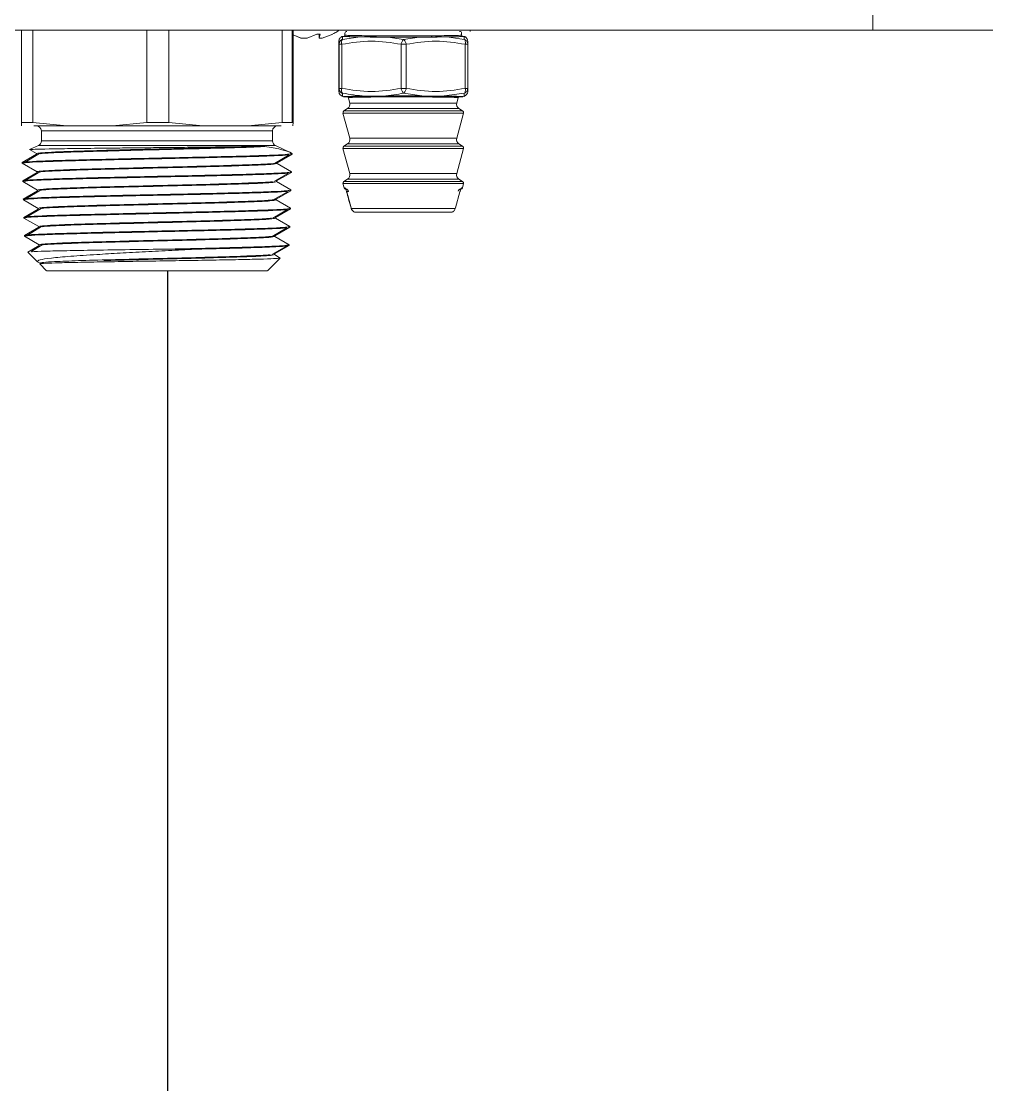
# Model space of a CAD drawing. Header units: millimetres. Extents: x -212361 to 39086, y -42 to 136893.
# Drawn here: x -96221.5 to -95934.3, y 73839.9 to 74154.1 of the extents above; entities that cross this region are included whole.
import ezdxf

# ---------------------------------------------------------------- set-up
doc = ezdxf.new("R2010")
doc.units = ezdxf.units.MM
doc.header["$LTSCALE"] = 25
doc.linetypes.add('schedules_symbols_notes$0$DASHED', pattern=[0.75, 0.5, -0.25])
doc.layers.add('schedules_symbols_notes$0$M-EQUIPMENT', color=3, linetype='Continuous')
doc.layers.add('schedules_symbols_notes$0$M-PIPE-HWTR-SUPP', color=2, linetype='Continuous')

# ---------------------------------------------------------------- blocks, each defined once
blk = doc.blocks.new('schedules_symbols_notes$0$b')
at = {"linetype": 'ByBlock', "lineweight": 15}
for p, q in [((354.534, 8300.718), (354.534, 8300.51)), ((307.579, 8300.51), (354.534, 8300.51)), ((344.626, 8299.436), (344.626, 8300.51)), ((344.755, 8299.436), (344.755, 8300.51)), ((346.084, 8300.51), (346.084, 8299.436)), ((346.339, 8299.436), (346.339, 8300.51)), ((347.659, 8300.51), (347.659, 8299.436)), ((347.776, 8300.51), (347.776, 8299.436)), ((347.785, 8299.436), (347.785, 8300.51)), ((347.785, 8300.456), (347.88, 8300.416)), ((347.877, 8300.416), (347.785, 8300.455)), ((347.88, 8300.416), (347.95, 8300.416)), ((347.95, 8300.416), (348.062, 8300.463)), ((348.062, 8300.463), (348.102, 8300.463)), ((348.088, 8300.463), (348.088, 8300.416)), ((348.088, 8300.416), (348.09, 8300.423)), ((348.102, 8300.463), (348.09, 8300.416)), ((348.09, 8300.463), (348.09, 8300.416)), ((348.09, 8300.416), (348.124, 8300.416)), ((348.124, 8300.416), (348.247, 8300.463)), ((348.247, 8300.463), (348.248, 8300.463)), ((348.358, 8300.438), (348.375, 8300.438)), ((348.36, 8300.437), (348.358, 8300.438)), ((348.436, 8300.434), (348.36, 8300.437)), ((348.36, 8300.437), (348.362, 8300.404)), ((348.566, 8300.431), (348.362, 8300.4)), ((348.362, 8300.4), (348.362, 8300.404)), ((348.389, 8300.473), (348.389, 8300.443)), ((348.389, 8300.452), (348.395, 8300.451)), ((348.566, 8300.431), (348.436, 8300.434)), ((348.891, 8300.429), (349.072, 8300.4)), ((349.252, 8300.429), (349.072, 8300.4)), ((349.575, 8300.431), (349.778, 8300.4)), ((349.739, 8300.451), (349.746, 8300.452)), ((349.746, 8300.452), (349.746, 8300.473)), ((349.76, 8300.438), (349.777, 8300.438)), ((349.777, 8300.438), (349.776, 8300.437)), ((349.776, 8300.437), (349.778, 8300.4)), ((349.845, 8300.496), (349.845, 8300.51)), ((354.534, 8300.51), (355.928, 8300.51)), ((348.316, 8300.346), (348.316, 8299.833)), ((348.321, 8300.346), (348.321, 8300.349)), ((348.321, 8299.833), (348.321, 8300.346)), ((348.321, 8300.346), (348.351, 8300.346)), ((348.351, 8300.346), (348.351, 8299.833)), ((349.043, 8300.346), (349.102, 8300.346)), ((349.043, 8299.833), (349.043, 8300.346)), ((349.102, 8300.346), (349.102, 8299.833)), ((349.789, 8299.833), (349.789, 8300.346)), ((349.789, 8300.346), (349.818, 8300.346)), ((349.818, 8300.346), (349.818, 8299.833)), ((348.321, 8299.833), (348.351, 8299.833)), ((348.321, 8299.829), (348.321, 8299.833)), ((349.043, 8299.833), (349.102, 8299.833)), ((349.789, 8299.833), (349.818, 8299.833)), ((348.362, 8299.774), (348.359, 8299.741)), ((348.36, 8299.742), (348.374, 8299.737)), ((348.362, 8299.778), (348.362, 8299.774)), ((348.414, 8299.736), (348.373, 8299.736)), ((348.425, 8299.734), (348.445, 8299.662)), ((348.445, 8299.662), (349.369, 8299.662)), ((348.833, 8299.744), (348.625, 8299.743)), ((349.309, 8299.744), (349.072, 8299.778)), ((349.517, 8299.743), (349.309, 8299.744)), ((349.369, 8299.662), (349.69, 8299.662)), ((349.778, 8299.778), (349.517, 8299.743)), ((349.69, 8299.662), (349.707, 8299.726)), ((349.707, 8299.726), (349.7, 8299.726)), ((349.761, 8299.736), (349.721, 8299.736)), ((349.761, 8299.738), (349.775, 8299.742)), ((348.366, 8299.544), (348.445, 8299.252)), ((348.366, 8299.544), (349.407, 8299.544)), ((348.419, 8299.597), (348.377, 8299.57)), ((348.377, 8299.57), (349.402, 8299.57)), ((349.716, 8299.597), (348.419, 8299.597)), ((349.402, 8299.57), (349.758, 8299.57)), ((349.407, 8299.544), (349.768, 8299.544)), ((349.69, 8299.252), (349.768, 8299.544)), ((349.758, 8299.57), (349.716, 8299.597)), ((344.624, 8299.397), (344.626, 8299.436)), ((344.626, 8299.436), (344.755, 8299.436)), ((345.154, 8299.397), (344.755, 8299.436)), ((345.685, 8299.397), (346.084, 8299.436)), ((346.084, 8299.436), (346.339, 8299.436)), ((346.339, 8299.436), (346.735, 8299.397)), ((347.262, 8299.397), (347.659, 8299.436)), ((347.659, 8299.436), (347.785, 8299.436)), ((347.782, 8299.397), (347.785, 8299.436)), ((344.856, 8299.338), (344.856, 8299.221)), ((344.856, 8299.338), (347.547, 8299.338)), ((345.685, 8299.397), (345.154, 8299.397)), ((347.262, 8299.397), (346.735, 8299.397)), ((347.547, 8299.221), (347.547, 8299.338)), ((347.647, 8299.397), (347.617, 8299.397)), ((344.822, 8299.168), (344.719, 8299.12)), ((347.58, 8299.168), (344.822, 8299.168)), ((344.856, 8299.221), (347.547, 8299.221)), ((347.743, 8299.092), (347.58, 8299.168)), ((348.419, 8299.187), (348.377, 8299.161)), ((348.377, 8299.161), (349.402, 8299.161)), ((349.716, 8299.187), (348.419, 8299.187)), ((348.445, 8299.252), (349.369, 8299.252)), ((349.369, 8299.252), (349.69, 8299.252)), ((349.402, 8299.161), (349.758, 8299.161)), ((349.758, 8299.161), (349.716, 8299.187)), ((344.632, 8298.969), (344.799, 8299.066)), ((344.833, 8299.074), (344.668, 8298.976)), ((344.799, 8299.074), (344.719, 8299.12)), ((344.799, 8299.074), (344.799, 8299.066)), ((347.269, 8299.156), (347.455, 8299.156)), ((347.568, 8298.96), (347.739, 8299.06)), ((347.6, 8298.968), (347.773, 8299.067)), ((347.772, 8299.076), (347.744, 8299.093)), ((347.774, 8299.075), (347.746, 8299.091)), ((347.773, 8299.067), (347.774, 8299.075)), ((348.366, 8299.135), (348.445, 8298.842)), ((348.366, 8299.135), (349.407, 8299.135)), ((349.407, 8299.135), (349.768, 8299.135)), ((349.69, 8298.842), (349.768, 8299.135)), ((344.632, 8298.961), (344.632, 8298.969)), ((344.805, 8298.862), (344.632, 8298.961)), ((347.6, 8298.96), (347.6, 8298.968)), ((347.767, 8298.863), (347.6, 8298.96)), ((344.639, 8298.757), (344.806, 8298.854)), ((344.839, 8298.862), (344.675, 8298.764)), ((344.805, 8298.862), (344.806, 8298.854)), ((347.562, 8298.748), (347.733, 8298.847)), ((347.594, 8298.756), (347.767, 8298.855)), ((347.767, 8298.855), (347.767, 8298.863)), ((348.445, 8298.842), (349.369, 8298.842)), ((349.369, 8298.842), (349.69, 8298.842)), ((344.639, 8298.749), (344.639, 8298.757)), ((344.812, 8298.65), (344.639, 8298.749)), ((347.594, 8298.748), (347.594, 8298.756)), ((347.76, 8298.651), (347.594, 8298.748)), ((348.366, 8298.725), (348.379, 8298.677)), ((348.366, 8298.725), (349.407, 8298.725)), ((348.419, 8298.778), (348.377, 8298.751)), ((348.377, 8298.751), (349.402, 8298.751)), ((348.379, 8298.677), (348.388, 8298.677)), ((349.716, 8298.778), (348.419, 8298.778)), ((349.402, 8298.751), (349.758, 8298.751)), ((349.407, 8298.725), (349.768, 8298.725)), ((349.758, 8298.751), (349.716, 8298.778)), ((349.748, 8298.677), (349.756, 8298.677)), ((349.756, 8298.677), (349.768, 8298.725)), ((344.645, 8298.544), (344.812, 8298.642)), ((344.646, 8298.536), (344.645, 8298.544)), ((344.846, 8298.649), (344.681, 8298.551)), ((344.812, 8298.649), (344.812, 8298.642)), ((347.555, 8298.536), (347.726, 8298.635)), ((347.587, 8298.544), (347.76, 8298.642)), ((347.587, 8298.535), (347.587, 8298.543)), ((347.76, 8298.642), (347.76, 8298.651)), ((348.411, 8298.659), (348.404, 8298.655)), ((348.41, 8298.631), (348.462, 8298.443)), ((349.674, 8298.442), (349.727, 8298.631)), ((349.674, 8298.443), (349.727, 8298.631)), ((349.727, 8298.631), (349.727, 8298.631)), ((344.819, 8298.437), (344.646, 8298.536)), ((344.652, 8298.332), (344.819, 8298.429)), ((344.852, 8298.437), (344.688, 8298.339)), ((344.819, 8298.437), (344.819, 8298.429)), ((347.549, 8298.323), (347.72, 8298.423)), ((347.581, 8298.331), (347.754, 8298.43)), ((347.754, 8298.438), (347.587, 8298.535)), ((347.754, 8298.43), (347.754, 8298.438)), ((348.463, 8298.434), (348.461, 8298.443)), ((348.462, 8298.443), (348.465, 8298.434)), ((348.465, 8298.434), (349.672, 8298.434)), ((349.672, 8298.434), (349.674, 8298.443)), ((344.652, 8298.324), (344.652, 8298.332)), ((344.825, 8298.225), (344.652, 8298.324)), ((347.58, 8298.323), (347.581, 8298.331)), ((347.747, 8298.226), (347.58, 8298.323)), ((344.659, 8298.12), (344.825, 8298.217)), ((344.859, 8298.225), (344.694, 8298.127)), ((344.825, 8298.225), (344.825, 8298.217)), ((347.542, 8298.111), (347.713, 8298.211)), ((347.574, 8298.119), (347.747, 8298.218)), ((347.747, 8298.218), (347.747, 8298.226)), ((344.659, 8298.112), (344.659, 8298.12)), ((344.832, 8298.013), (344.659, 8298.112)), ((347.574, 8298.111), (347.574, 8298.119)), ((347.741, 8298.014), (347.574, 8298.111)), ((344.699, 8297.927), (344.832, 8298.005)), ((344.7, 8297.927), (344.81, 8297.817)), ((344.865, 8298.013), (344.736, 8297.936)), ((344.832, 8298.013), (344.832, 8298.005)), ((346.679, 8297.963), (346.322, 8297.963)), ((347.536, 8297.899), (347.707, 8297.998)), ((347.567, 8297.907), (347.74, 8298.006)), ((347.74, 8298.006), (347.741, 8298.014)), ((344.838, 8297.801), (344.809, 8297.817)), ((344.81, 8297.816), (344.84, 8297.799)), ((344.838, 8297.801), (344.844, 8297.799)), ((347.488, 8297.712), (347.634, 8297.859)), ((347.567, 8297.899), (347.567, 8297.907)), ((347.635, 8297.859), (347.567, 8297.899)), ((344.839, 8297.793), (344.836, 8297.791)), ((344.836, 8297.791), (344.915, 8297.712)), ((344.836, 8297.791), (344.836, 8297.791)), ((344.841, 8297.792), (344.839, 8297.793))]:
    blk.add_line(p, q, dxfattribs=at)
for centre, radius, start, end in [((348.412, 8300.473), 0.0234, 90, 180), ((349.723, 8300.473), 0.0234, 0, 90), ((348.388, 8299.647), 0.0585, 302, 15), ((349.747, 8299.647), 0.0585, 165, 238), ((348.389, 8299.55), 0.0234, 122, 195), ((349.746, 8299.55), 0.0234, 345, 58), ((344.797, 8299.338), 0.0585, 0, 90), ((347.605, 8299.338), 0.0585, 90, 180), ((344.797, 8299.221), 0.0585, 295, 0), ((347.605, 8299.221), 0.0585, 180, 245), ((348.389, 8299.141), 0.0234, 122, 195), ((348.388, 8299.237), 0.0585, 302, 15), ((349.747, 8299.237), 0.0585, 165, 238), ((349.746, 8299.141), 0.0234, 345, 58), ((348.388, 8298.827), 0.0585, 302, 15), ((349.747, 8298.827), 0.0585, 165, 238), ((348.389, 8298.731), 0.0234, 122, 195), ((348.402, 8298.683), 0.0234, 195, 270), ((349.733, 8298.683), 0.0234, 270, 345), ((349.746, 8298.731), 0.0234, 345, 58)]:
    blk.add_arc(centre, radius, start, end, dxfattribs=at)
for points, knots in [([(348.246, 8300.466), (348.263, 8300.473), (348.29, 8300.484), (348.311, 8300.503), (348.319, 8300.51)], [0, 0, 0, 0, 0.652467, 1, 1, 1, 1]), ([(348.359, 8300.438), (348.354, 8300.436), (348.345, 8300.432), (348.334, 8300.423), (348.328, 8300.415), (348.323, 8300.406), (348.316, 8300.386), (348.32, 8300.384), (348.318, 8300.363), (348.316, 8300.349)], [0, 0, 0, 0, 0.042564, 0.071365, 0.101132, 0.124559, 0.159419, 0.407007, 1, 1, 1, 1]), ([(348.362, 8300.404), (348.355, 8300.402), (348.343, 8300.396), (348.33, 8300.382), (348.322, 8300.366), (348.321, 8300.355), (348.321, 8300.349)], [0, 0, 0, 0, 0.279764, 0.559495, 0.779779, 1, 1, 1, 1]), ([(348.362, 8300.4), (348.355, 8300.398), (348.344, 8300.393), (348.331, 8300.379), (348.323, 8300.363), (348.322, 8300.351), (348.321, 8300.346)], [0, 0, 0, 0, 0.291976, 0.499935, 0.762262, 1, 1, 1, 1]), ([(348.351, 8300.346), (348.35, 8300.351), (348.348, 8300.363), (348.35, 8300.379), (348.354, 8300.393), (348.359, 8300.398), (348.362, 8300.4)], [0, 0, 0, 0, 0.237694, 0.500064, 0.707957, 1, 1, 1, 1]), ([(348.375, 8300.438), (348.377, 8300.438), (348.38, 8300.438), (348.385, 8300.442), (348.388, 8300.446), (348.389, 8300.45), (348.389, 8300.452)], [0, 0, 0, 0, 0.2500436, 0.5000638, 0.7500799, 1, 1, 1, 1]), ([(349.403, 8300.43), (349.348, 8300.43), (349.24, 8300.43), (349.059, 8300.429), (348.88, 8300.43), (348.714, 8300.431), (348.571, 8300.432), (348.461, 8300.434), (348.389, 8300.436), (348.38, 8300.437), (348.375, 8300.438)], [0, 0, 0, 0, 0.125, 0.25, 0.375001, 0.499999, 0.625001, 0.749998, 0.874999, 1, 1, 1, 1]), ([(348.395, 8300.451), (348.401, 8300.451), (348.414, 8300.449), (348.498, 8300.447), (348.605, 8300.446), (348.733, 8300.444), (348.884, 8300.444), (349.059, 8300.443), (349.236, 8300.444), (349.343, 8300.444), (349.396, 8300.445)], [0, 0, 0, 0, 0.1296568, 0.2680875, 0.3867882, 0.4857134, 0.614588, 0.7432589, 0.8717302, 1, 1, 1, 1]), ([(348.891, 8300.429), (348.833, 8300.429), (348.717, 8300.43), (348.616, 8300.431), (348.566, 8300.431)], [0, 0, 0, 0, 0.499655, 1, 1, 1, 1]), ([(349.252, 8300.429), (349.192, 8300.429), (349.072, 8300.429), (348.951, 8300.429), (348.891, 8300.429)], [0, 0, 0, 0, 0.500004, 1, 1, 1, 1]), ([(349.072, 8300.4), (349.068, 8300.398), (349.062, 8300.393), (349.053, 8300.379), (349.047, 8300.363), (349.044, 8300.351), (349.043, 8300.346)], [0, 0, 0, 0, 0.291992, 0.499934, 0.762267, 1, 1, 1, 1]), ([(349.102, 8300.346), (349.1, 8300.351), (349.098, 8300.363), (349.091, 8300.379), (349.082, 8300.393), (349.076, 8300.398), (349.072, 8300.4)], [0, 0, 0, 0, 0.237692, 0.500069, 0.707959, 1, 1, 1, 1]), ([(349.575, 8300.431), (349.525, 8300.431), (349.426, 8300.43), (349.31, 8300.429), (349.252, 8300.429)], [0, 0, 0, 0, 0.500924, 1, 1, 1, 1]), ([(349.396, 8300.445), (349.436, 8300.445), (349.522, 8300.446), (349.634, 8300.447), (349.721, 8300.449), (349.733, 8300.451), (349.739, 8300.451)], [0, 0, 0, 0, 0.205317, 0.451348, 0.737994, 1, 1, 1, 1]), ([(349.403, 8300.43), (349.402, 8300.431), (349.4, 8300.431), (349.398, 8300.435), (349.396, 8300.44), (349.396, 8300.443), (349.396, 8300.445)], [0, 0, 0, 0, 0.27959, 0.559322, 0.779612, 1, 1, 1, 1]), ([(349.76, 8300.438), (349.756, 8300.437), (349.747, 8300.435), (349.671, 8300.433), (349.558, 8300.432), (349.455, 8300.431), (349.403, 8300.43)], [0, 0, 0, 0, 0.250002, 0.500001, 0.75, 1, 1, 1, 1]), ([(349.776, 8300.437), (349.762, 8300.436), (349.735, 8300.434), (349.628, 8300.432), (349.575, 8300.431)], [0, 0, 0, 0, 0.499945, 1, 1, 1, 1]), ([(349.746, 8300.452), (349.746, 8300.45), (349.747, 8300.446), (349.75, 8300.442), (349.754, 8300.438), (349.758, 8300.438), (349.76, 8300.438)], [0, 0, 0, 0, 0.249925, 0.499948, 0.749969, 1, 1, 1, 1]), ([(349.818, 8300.349), (349.818, 8300.362), (349.817, 8300.38), (349.817, 8300.389), (349.814, 8300.399), (349.811, 8300.406), (349.807, 8300.415), (349.8, 8300.423), (349.79, 8300.432), (349.781, 8300.436), (349.775, 8300.438)], [0, 0, 0, 0, 0.5928422, 0.7991295, 0.8408674, 0.875536, 0.8989067, 0.9286524, 0.9574484, 1, 1, 1, 1]), ([(349.778, 8300.4), (349.781, 8300.398), (349.786, 8300.393), (349.79, 8300.379), (349.792, 8300.363), (349.79, 8300.351), (349.789, 8300.346)], [0, 0, 0, 0, 0.291993, 0.499939, 0.762264, 1, 1, 1, 1]), ([(349.778, 8300.4), (349.784, 8300.398), (349.796, 8300.393), (349.809, 8300.379), (349.817, 8300.363), (349.818, 8300.351), (349.818, 8300.346)], [0, 0, 0, 0, 0.292038, 0.499928, 0.762305, 1, 1, 1, 1]), ([(348.321, 8300.349), (348.32, 8300.366), (348.319, 8300.4), (348.317, 8300.364), (348.316, 8300.346)], [0, 0, 0, 0, 0.501813, 1, 1, 1, 1]), ([(348.317, 8300.089), (348.317, 8300.12), (348.317, 8300.181), (348.318, 8300.259), (348.318, 8300.311), (348.319, 8300.329), (348.319, 8300.311), (348.32, 8300.259), (348.32, 8300.181), (348.32, 8300.12), (348.32, 8300.089)], [0, 0, 0, 0, 0.125002, 0.250003, 0.375001, 0.5, 0.624999, 0.749997, 0.874998, 1, 1, 1, 1]), ([(349.043, 8300.346), (348.928, 8300.364), (348.697, 8300.401), (348.466, 8300.364), (348.351, 8300.346)], [0, 0, 0, 0, 0.5000139, 1, 1, 1, 1]), ([(349.789, 8300.346), (349.675, 8300.364), (349.445, 8300.401), (349.216, 8300.364), (349.102, 8300.346)], [0, 0, 0, 0, 0.500015, 1, 1, 1, 1]), ([(348.32, 8300.089), (348.32, 8300.059), (348.32, 8299.997), (348.32, 8299.92), (348.319, 8299.868), (348.319, 8299.849), (348.318, 8299.868), (348.318, 8299.92), (348.317, 8299.997), (348.317, 8300.059), (348.317, 8300.089)], [0, 0, 0, 0, 0.124998, 0.25, 0.374999, 0.5, 0.625, 0.749999, 0.875002, 1, 1, 1, 1]), ([(348.316, 8299.833), (348.317, 8299.815), (348.319, 8299.779), (348.32, 8299.812), (348.321, 8299.829)], [0, 0, 0, 0, 0.498201, 1, 1, 1, 1]), ([(348.316, 8299.83), (348.317, 8299.817), (348.318, 8299.799), (348.318, 8299.79), (348.321, 8299.779), (348.324, 8299.772), (348.328, 8299.764), (348.334, 8299.756), (348.345, 8299.747), (348.354, 8299.743), (348.359, 8299.74)], [0, 0, 0, 0, 0.592886, 0.799139, 0.840862, 0.875533, 0.898906, 0.928652, 0.957446, 1, 1, 1, 1]), ([(348.321, 8299.833), (348.322, 8299.827), (348.323, 8299.815), (348.331, 8299.8), (348.344, 8299.786), (348.355, 8299.781), (348.362, 8299.778)], [0, 0, 0, 0, 0.237691, 0.500058, 0.707983, 1, 1, 1, 1]), ([(348.362, 8299.774), (348.355, 8299.777), (348.343, 8299.782), (348.33, 8299.797), (348.322, 8299.813), (348.321, 8299.824), (348.321, 8299.829)], [0, 0, 0, 0, 0.279764, 0.559495, 0.779779, 1, 1, 1, 1]), ([(348.362, 8299.778), (348.359, 8299.781), (348.354, 8299.786), (348.35, 8299.8), (348.348, 8299.815), (348.35, 8299.827), (348.351, 8299.833)], [0, 0, 0, 0, 0.29199, 0.499936, 0.762262, 1, 1, 1, 1]), ([(348.351, 8299.833), (348.466, 8299.815), (348.697, 8299.778), (348.928, 8299.815), (349.043, 8299.833)], [0, 0, 0, 0, 0.5000139, 1, 1, 1, 1]), ([(349.043, 8299.833), (349.044, 8299.827), (349.047, 8299.815), (349.053, 8299.8), (349.062, 8299.786), (349.068, 8299.781), (349.072, 8299.778)], [0, 0, 0, 0, 0.237686, 0.500062, 0.707979, 1, 1, 1, 1]), ([(349.072, 8299.778), (349.076, 8299.781), (349.082, 8299.786), (349.091, 8299.8), (349.098, 8299.815), (349.1, 8299.827), (349.102, 8299.833)], [0, 0, 0, 0, 0.291987, 0.499933, 0.762264, 1, 1, 1, 1]), ([(349.102, 8299.833), (349.216, 8299.815), (349.445, 8299.778), (349.675, 8299.815), (349.789, 8299.833)], [0, 0, 0, 0, 0.500013, 1, 1, 1, 1]), ([(349.775, 8299.74), (349.781, 8299.743), (349.79, 8299.747), (349.8, 8299.756), (349.807, 8299.764), (349.811, 8299.772), (349.819, 8299.793), (349.815, 8299.795), (349.817, 8299.815), (349.818, 8299.83)], [0, 0, 0, 0, 0.0425764, 0.0713889, 0.1011508, 0.1245314, 0.1591947, 0.4068033, 1, 1, 1, 1]), ([(349.789, 8299.833), (349.79, 8299.827), (349.792, 8299.815), (349.79, 8299.8), (349.786, 8299.786), (349.781, 8299.781), (349.778, 8299.778)], [0, 0, 0, 0, 0.237688, 0.500058, 0.707984, 1, 1, 1, 1]), ([(349.778, 8299.778), (349.784, 8299.781), (349.796, 8299.786), (349.809, 8299.8), (349.817, 8299.815), (349.818, 8299.827), (349.818, 8299.833)], [0, 0, 0, 0, 0.291991, 0.49993, 0.762262, 1, 1, 1, 1]), ([(349.818, 8299.833), (349.818, 8299.815), (349.816, 8299.779), (349.815, 8299.812), (349.814, 8299.829)], [0, 0, 0, 0, 0.4982436, 1, 1, 1, 1]), ([(348.625, 8299.743), (348.579, 8299.746), (348.491, 8299.753), (348.404, 8299.77), (348.362, 8299.778)], [0, 0, 0, 0, 0.514802, 1, 1, 1, 1]), ([(348.449, 8299.74), (348.425, 8299.74), (348.379, 8299.738), (348.375, 8299.737), (348.373, 8299.736)], [0, 0, 0, 0, 0.500019, 1, 1, 1, 1]), ([(349.385, 8299.743), (349.333, 8299.743), (349.23, 8299.744), (349.059, 8299.744), (348.89, 8299.744), (348.733, 8299.743), (348.598, 8299.742), (348.495, 8299.74), (348.427, 8299.738), (348.418, 8299.737), (348.414, 8299.736)], [0, 0, 0, 0, 0.125145, 0.250226, 0.375259, 0.5003, 0.62538, 0.750407, 0.875272, 1, 1, 1, 1]), ([(348.428, 8299.726), (348.427, 8299.727), (348.426, 8299.73), (348.423, 8299.733), (348.419, 8299.736), (348.415, 8299.736), (348.414, 8299.736)], [0, 0, 0, 0, 0.250062, 0.500067, 0.75, 1, 1, 1, 1]), ([(349.378, 8299.733), (349.328, 8299.733), (349.227, 8299.734), (349.06, 8299.734), (348.894, 8299.734), (348.752, 8299.733), (348.631, 8299.732), (348.53, 8299.73), (348.446, 8299.728), (348.434, 8299.727), (348.428, 8299.726)], [0, 0, 0, 0, 0.124785, 0.249794, 0.374999, 0.500376, 0.596084, 0.711325, 0.846002, 1, 1, 1, 1]), ([(348.625, 8299.743), (348.59, 8299.743), (348.52, 8299.742), (348.472, 8299.741), (348.449, 8299.74)], [0, 0, 0, 0, 0.500058, 1, 1, 1, 1]), ([(349.072, 8299.778), (349.034, 8299.771), (348.954, 8299.755), (348.874, 8299.748), (348.833, 8299.744)], [0, 0, 0, 0, 0.486101, 1, 1, 1, 1]), ([(348.833, 8299.744), (348.913, 8299.745), (349.072, 8299.745), (349.23, 8299.745), (349.309, 8299.744)], [0, 0, 0, 0, 0.5, 1, 1, 1, 1]), ([(349.385, 8299.743), (349.384, 8299.743), (349.382, 8299.743), (349.38, 8299.74), (349.379, 8299.737), (349.379, 8299.734), (349.378, 8299.733)], [0, 0, 0, 0, 0.279752, 0.559465, 0.779793, 1, 1, 1, 1]), ([(349.7, 8299.726), (349.695, 8299.727), (349.684, 8299.728), (349.602, 8299.73), (349.497, 8299.732), (349.415, 8299.732), (349.378, 8299.733)], [0, 0, 0, 0, 0.260324, 0.548249, 0.794881, 1, 1, 1, 1]), ([(349.721, 8299.736), (349.717, 8299.737), (349.709, 8299.738), (349.638, 8299.74), (349.532, 8299.742), (349.434, 8299.743), (349.385, 8299.743)], [0, 0, 0, 0, 0.249715, 0.49954, 0.749613, 1, 1, 1, 1]), ([(349.761, 8299.736), (349.76, 8299.737), (349.758, 8299.738), (349.709, 8299.74), (349.631, 8299.742), (349.555, 8299.743), (349.517, 8299.743)], [0, 0, 0, 0, 0.2499537, 0.4999244, 0.7499463, 1, 1, 1, 1]), ([(349.707, 8299.726), (349.707, 8299.726), (349.707, 8299.726), (349.705, 8299.726), (349.704, 8299.726)], [0, 0, 0, 0, 0.000077, 1, 1, 1, 1]), ([(349.721, 8299.736), (349.719, 8299.736), (349.716, 8299.736), (349.712, 8299.733), (349.709, 8299.73), (349.708, 8299.727), (349.707, 8299.726)], [0, 0, 0, 0, 0.249998, 0.499939, 0.750097, 1, 1, 1, 1]), ([(349.722, 8299.739), (349.73, 8299.739), (349.761, 8299.738), (349.761, 8299.737), (349.761, 8299.736)], [0, 0, 0, 0, 0.283445, 1, 1, 1, 1]), ([(349.775, 8299.741), (349.775, 8299.741), (349.776, 8299.729), (349.777, 8299.754), (349.778, 8299.778)], [0, 0, 0, 0, 0.0212236, 1, 1, 1, 1]), ([(344.767, 8299.397), (344.781, 8299.397), (344.833, 8299.397), (344.961, 8299.397), (345.09, 8299.397), (345.154, 8299.397)], [0, 0, 0, 0, 0.166572, 0.583286, 1, 1, 1, 1]), ([(346.735, 8299.397), (346.65, 8299.397), (346.479, 8299.397), (346.211, 8299.397), (345.942, 8299.397), (345.771, 8299.397), (345.685, 8299.397)], [0, 0, 0, 0, 0.250001, 0.500001, 0.75, 1, 1, 1, 1]), ([(347.617, 8299.397), (347.568, 8299.397), (347.47, 8299.397), (347.331, 8299.397), (347.262, 8299.397)], [0, 0, 0, 0, 0.5, 1, 1, 1, 1]), ([(347.768, 8299.074), (347.759, 8299.071), (347.74, 8299.066), (347.581, 8299.057), (347.331, 8299.048), (347.002, 8299.04), (346.619, 8299.031), (346.208, 8299.022), (345.797, 8299.013), (345.414, 8299.004), (345.085, 8298.995), (344.833, 8298.987), (344.666, 8298.978), (344.643, 8298.972), (344.632, 8298.969)], [0, 0, 0, 0, 0.0755817, 0.1597813, 0.2439744, 0.3281968, 0.4124273, 0.4965089, 0.5804009, 0.6641789, 0.7479405, 0.8317836, 0.9157988, 1, 1, 1, 1]), ([(344.632, 8298.961), (344.644, 8298.964), (344.666, 8298.97), (344.833, 8298.979), (345.085, 8298.987), (345.415, 8298.996), (345.797, 8299.005), (346.208, 8299.014), (346.619, 8299.023), (347.001, 8299.032), (347.332, 8299.04), (347.576, 8299.049), (347.711, 8299.056), (347.728, 8299.059), (347.731, 8299.06)], [0, 0, 0, 0, 0.089581, 0.178964, 0.268163, 0.357276, 0.446407, 0.535659, 0.625112, 0.714724, 0.804327, 0.893899, 0.983478, 1, 1, 1, 1]), ([(344.719, 8299.12), (344.732, 8299.121), (344.76, 8299.124), (344.932, 8299.128), (345.181, 8299.132), (345.403, 8299.135), (345.514, 8299.136)], [0, 0, 0, 0, 0.252188, 0.502917, 0.752188, 1, 1, 1, 1]), ([(344.974, 8299.091), (344.924, 8299.088), (344.823, 8299.083), (344.807, 8299.077), (344.799, 8299.074)], [0, 0, 0, 0, 0.500047, 1, 1, 1, 1]), ([(344.837, 8299.073), (344.839, 8299.074), (344.855, 8299.077), (344.919, 8299.08), (344.974, 8299.083)], [0, 0, 0, 0, 0.132003, 1, 1, 1, 1]), ([(344.974, 8299.083), (345.044, 8299.086), (345.184, 8299.092), (345.493, 8299.101), (345.847, 8299.11), (346.228, 8299.12), (346.608, 8299.129), (346.956, 8299.138), (347.256, 8299.147), (347.389, 8299.153), (347.455, 8299.156)], [0, 0, 0, 0, 0.124911, 0.249848, 0.37481, 0.499797, 0.62481, 0.749848, 0.874911, 1, 1, 1, 1]), ([(347.269, 8299.156), (347.189, 8299.154), (347.031, 8299.148), (346.728, 8299.14), (346.399, 8299.132), (346.058, 8299.124), (345.726, 8299.116), (345.422, 8299.107), (345.158, 8299.099), (345.035, 8299.094), (344.974, 8299.091)], [0, 0, 0, 0, 0.1250789, 0.2501355, 0.3751692, 0.5001803, 0.6251691, 0.7501355, 0.8750792, 1, 1, 1, 1]), ([(345.514, 8299.136), (345.589, 8299.137), (345.738, 8299.139), (345.978, 8299.141), (346.222, 8299.144), (346.464, 8299.146), (346.696, 8299.149), (346.986, 8299.152), (347.156, 8299.155), (347.269, 8299.156)], [0, 0, 0, 0, 0.126774, 0.253074, 0.378898, 0.504248, 0.629121, 0.75352, 1, 1, 1, 1]), ([(347.455, 8299.156), (347.522, 8299.145), (347.659, 8299.123), (347.717, 8299.102), (347.746, 8299.091)], [0, 0, 0, 0, 0.488702, 1, 1, 1, 1]), ([(347.6, 8298.968), (347.586, 8298.964), (347.558, 8298.957), (347.329, 8298.946), (346.989, 8298.935), (346.561, 8298.923), (346.095, 8298.912), (345.643, 8298.901), (345.242, 8298.89), (345.067, 8298.883), (344.98, 8298.879)], [0, 0, 0, 0, 0.125109, 0.250186, 0.375233, 0.500248, 0.625233, 0.750186, 0.875109, 1, 1, 1, 1]), ([(344.98, 8298.871), (345.067, 8298.875), (345.242, 8298.882), (345.643, 8298.893), (346.095, 8298.904), (346.561, 8298.915), (346.989, 8298.927), (347.329, 8298.938), (347.558, 8298.949), (347.586, 8298.956), (347.6, 8298.96)], [0, 0, 0, 0, 0.124891, 0.249814, 0.374767, 0.499752, 0.624767, 0.749814, 0.874891, 1, 1, 1, 1]), ([(347.764, 8298.862), (347.755, 8298.859), (347.735, 8298.854), (347.575, 8298.845), (347.326, 8298.836), (346.999, 8298.827), (346.617, 8298.818), (346.208, 8298.81), (345.799, 8298.801), (345.418, 8298.792), (345.089, 8298.783), (344.838, 8298.774), (344.672, 8298.765), (344.65, 8298.76), (344.639, 8298.757)], [0, 0, 0, 0, 0.079191, 0.163061, 0.246926, 0.330819, 0.414721, 0.498474, 0.582039, 0.66549, 0.748924, 0.83244, 0.916127, 1, 1, 1, 1]), ([(344.639, 8298.749), (344.65, 8298.752), (344.672, 8298.757), (344.839, 8298.766), (345.09, 8298.775), (345.418, 8298.784), (345.799, 8298.793), (346.208, 8298.802), (346.617, 8298.81), (346.998, 8298.819), (347.327, 8298.828), (347.57, 8298.837), (347.705, 8298.843), (347.722, 8298.847), (347.725, 8298.847)], [0, 0, 0, 0, 0.089583, 0.178968, 0.26817, 0.357285, 0.446417, 0.535671, 0.625127, 0.71474, 0.804346, 0.89392, 0.983501, 1, 1, 1, 1]), ([(344.98, 8298.879), (344.93, 8298.876), (344.829, 8298.87), (344.813, 8298.865), (344.805, 8298.862)], [0, 0, 0, 0, 0.500047, 1, 1, 1, 1]), ([(344.844, 8298.861), (344.846, 8298.861), (344.861, 8298.865), (344.925, 8298.868), (344.98, 8298.871)], [0, 0, 0, 0, 0.1317498, 1, 1, 1, 1]), ([(344.985, 8298.667), (344.936, 8298.664), (344.836, 8298.658), (344.82, 8298.653), (344.812, 8298.65)], [0, 0, 0, 0, 0.5000471, 1, 1, 1, 1]), ([(347.546, 8298.749), (347.54, 8298.747), (347.514, 8298.742), (347.319, 8298.734), (346.986, 8298.722), (346.559, 8298.711), (346.096, 8298.7), (345.645, 8298.689), (345.246, 8298.678), (345.072, 8298.67), (344.985, 8298.667)], [0, 0, 0, 0, 0.047114, 0.183343, 0.319537, 0.455697, 0.591824, 0.727917, 0.863975, 1, 1, 1, 1]), ([(344.986, 8298.659), (345.073, 8298.662), (345.246, 8298.67), (345.645, 8298.681), (346.096, 8298.692), (346.56, 8298.703), (346.985, 8298.714), (347.324, 8298.725), (347.552, 8298.737), (347.58, 8298.744), (347.594, 8298.748)], [0, 0, 0, 0, 0.124891, 0.249813, 0.374766, 0.499751, 0.624766, 0.749813, 0.874891, 1, 1, 1, 1]), ([(348.386, 8298.677), (348.387, 8298.675), (348.389, 8298.67), (348.394, 8298.664), (348.401, 8298.661), (348.406, 8298.66), (348.409, 8298.66)], [0, 0, 0, 0, 0.25005, 0.500067, 0.75002, 1, 1, 1, 1]), ([(348.388, 8298.677), (348.388, 8298.677), (348.39, 8298.676), (348.394, 8298.67), (348.399, 8298.66), (348.405, 8298.647), (348.408, 8298.636), (348.41, 8298.631)], [0, 0, 0, 0, 0.176787, 0.356279, 0.575978, 0.790347, 1, 1, 1, 1]), ([(348.388, 8298.677), (348.388, 8298.675), (348.39, 8298.67), (348.396, 8298.664), (348.402, 8298.661), (348.407, 8298.66), (348.41, 8298.66)], [0, 0, 0, 0, 0.250032, 0.500056, 0.749994, 1, 1, 1, 1]), ([(349.748, 8298.677), (349.748, 8298.675), (349.746, 8298.67), (349.74, 8298.664), (349.734, 8298.661), (349.729, 8298.66), (349.726, 8298.66)], [0, 0, 0, 0, 0.25005, 0.500066, 0.750021, 1, 1, 1, 1]), ([(349.727, 8298.631), (349.729, 8298.636), (349.732, 8298.647), (349.737, 8298.66), (349.742, 8298.67), (349.746, 8298.676), (349.748, 8298.677), (349.748, 8298.677)], [0, 0, 0, 0, 0.209562, 0.424018, 0.643743, 0.823265, 1, 1, 1, 1]), ([(347.757, 8298.65), (347.748, 8298.647), (347.729, 8298.641), (347.569, 8298.633), (347.322, 8298.624), (346.995, 8298.615), (346.615, 8298.606), (346.208, 8298.597), (345.8, 8298.589), (345.421, 8298.58), (345.094, 8298.571), (344.844, 8298.562), (344.679, 8298.553), (344.656, 8298.547), (344.645, 8298.544)], [0, 0, 0, 0, 0.079189, 0.163061, 0.246925, 0.330819, 0.41472, 0.498474, 0.582038, 0.66549, 0.748924, 0.83244, 0.916127, 1, 1, 1, 1]), ([(347.718, 8298.635), (347.716, 8298.635), (347.698, 8298.631), (347.564, 8298.625), (347.323, 8298.616), (346.995, 8298.607), (346.615, 8298.598), (346.208, 8298.589), (345.801, 8298.581), (345.421, 8298.572), (345.094, 8298.563), (344.844, 8298.554), (344.679, 8298.545), (344.657, 8298.539), (344.646, 8298.536)], [0, 0, 0, 0, 0.016476, 0.10606, 0.195636, 0.285243, 0.374859, 0.464317, 0.553573, 0.642707, 0.731824, 0.821028, 0.910415, 1, 1, 1, 1]), ([(344.85, 8298.649), (344.852, 8298.649), (344.867, 8298.652), (344.931, 8298.656), (344.986, 8298.659)], [0, 0, 0, 0, 0.131495, 1, 1, 1, 1]), ([(347.587, 8298.544), (347.573, 8298.54), (347.545, 8298.532), (347.318, 8298.521), (346.982, 8298.51), (346.558, 8298.499), (346.096, 8298.488), (345.648, 8298.477), (345.251, 8298.465), (345.078, 8298.458), (344.991, 8298.454)], [0, 0, 0, 0, 0.12511, 0.250188, 0.375235, 0.500251, 0.625235, 0.750188, 0.87511, 1, 1, 1, 1]), ([(348.408, 8298.631), (348.406, 8298.636), (348.403, 8298.646), (348.4, 8298.654), (348.398, 8298.658)], [0, 0, 0, 0, 0.526771, 1, 1, 1, 1]), ([(348.407, 8298.631), (348.415, 8298.602), (348.433, 8298.539), (348.451, 8298.476), (348.46, 8298.442)], [0, 0, 0, 0, 0.460809, 1, 1, 1, 1]), ([(348.43, 8298.637), (348.429, 8298.639), (348.426, 8298.644), (348.42, 8298.651), (348.415, 8298.656), (348.411, 8298.659), (348.409, 8298.66), (348.409, 8298.66)], [0, 0, 0, 0, 0.166975, 0.436656, 0.660407, 0.843167, 1, 1, 1, 1]), ([(348.431, 8298.637), (348.43, 8298.636), (348.426, 8298.635), (348.422, 8298.634), (348.417, 8298.633), (348.414, 8298.632), (348.411, 8298.631), (348.409, 8298.631), (348.409, 8298.631), (348.409, 8298.631), (348.41, 8298.631)], [0, 0, 0, 0, 0.124997, 0.24999, 0.374971, 0.499981, 0.625009, 0.750002, 0.874983, 1, 1, 1, 1]), ([(349.705, 8298.637), (349.706, 8298.639), (349.709, 8298.644), (349.715, 8298.651), (349.72, 8298.656), (349.724, 8298.659), (349.725, 8298.66), (349.726, 8298.66)], [0, 0, 0, 0, 0.166973, 0.436613, 0.660368, 0.843135, 1, 1, 1, 1]), ([(349.727, 8298.631), (349.728, 8298.633), (349.73, 8298.639), (349.732, 8298.647), (349.734, 8298.654), (349.735, 8298.658), (349.734, 8298.659), (349.734, 8298.659)], [0, 0, 0, 0, 0.167878, 0.410468, 0.619286, 0.918674, 1, 1, 1, 1]), ([(347.751, 8298.438), (347.742, 8298.435), (347.722, 8298.429), (347.563, 8298.421), (347.317, 8298.412), (346.992, 8298.403), (346.614, 8298.394), (346.208, 8298.385), (345.802, 8298.376), (345.424, 8298.367), (345.099, 8298.359), (344.85, 8298.35), (344.685, 8298.341), (344.663, 8298.335), (344.652, 8298.332)], [0, 0, 0, 0, 0.079188, 0.163059, 0.246924, 0.330818, 0.414719, 0.498473, 0.582038, 0.665489, 0.748924, 0.83244, 0.916127, 1, 1, 1, 1]), ([(347.712, 8298.423), (347.709, 8298.422), (347.692, 8298.419), (347.559, 8298.412), (347.318, 8298.404), (346.991, 8298.395), (346.614, 8298.386), (346.208, 8298.377), (345.802, 8298.368), (345.425, 8298.359), (345.099, 8298.351), (344.85, 8298.342), (344.685, 8298.333), (344.663, 8298.327), (344.652, 8298.324)], [0, 0, 0, 0, 0.016453, 0.106038, 0.195616, 0.285226, 0.374844, 0.464304, 0.553562, 0.642699, 0.731818, 0.821024, 0.910413, 1, 1, 1, 1]), ([(344.991, 8298.454), (344.942, 8298.452), (344.842, 8298.446), (344.827, 8298.44), (344.819, 8298.437)], [0, 0, 0, 0, 0.500047, 1, 1, 1, 1]), ([(344.857, 8298.437), (344.859, 8298.437), (344.874, 8298.44), (344.937, 8298.443), (344.991, 8298.446)], [0, 0, 0, 0, 0.131236, 1, 1, 1, 1]), ([(344.991, 8298.446), (345.078, 8298.45), (345.251, 8298.457), (345.648, 8298.469), (346.096, 8298.48), (346.558, 8298.491), (346.981, 8298.502), (347.318, 8298.513), (347.545, 8298.524), (347.573, 8298.532), (347.587, 8298.535)], [0, 0, 0, 0, 0.1248903, 0.2498119, 0.3747646, 0.4997493, 0.624765, 0.7498121, 0.8748904, 1, 1, 1, 1]), ([(348.52, 8298.391), (348.513, 8298.391), (348.5, 8298.393), (348.483, 8298.403), (348.47, 8298.416), (348.465, 8298.428), (348.463, 8298.434)], [0, 0, 0, 0, 0.276142, 0.499208, 0.756499, 1, 1, 1, 1]), ([(348.465, 8298.434), (348.467, 8298.428), (348.472, 8298.416), (348.485, 8298.403), (348.502, 8298.393), (348.515, 8298.391), (348.522, 8298.391)], [0, 0, 0, 0, 0.241946, 0.500765, 0.723008, 1, 1, 1, 1]), ([(349.615, 8298.391), (349.622, 8298.391), (349.635, 8298.393), (349.652, 8298.403), (349.665, 8298.416), (349.669, 8298.428), (349.672, 8298.434)], [0, 0, 0, 0, 0.275746, 0.499429, 0.756351, 1, 1, 1, 1]), ([(347.533, 8298.324), (347.527, 8298.323), (347.502, 8298.318), (347.309, 8298.309), (346.979, 8298.298), (346.556, 8298.287), (346.097, 8298.276), (345.651, 8298.264), (345.255, 8298.253), (345.083, 8298.246), (344.997, 8298.242)], [0, 0, 0, 0, 0.047045, 0.183285, 0.31949, 0.45566, 0.591796, 0.727899, 0.863966, 1, 1, 1, 1]), ([(344.997, 8298.234), (345.083, 8298.238), (345.255, 8298.245), (345.651, 8298.256), (346.097, 8298.267), (346.556, 8298.279), (346.978, 8298.29), (347.313, 8298.301), (347.539, 8298.312), (347.566, 8298.32), (347.58, 8298.323)], [0, 0, 0, 0, 0.1248897, 0.249811, 0.3747641, 0.4997481, 0.624764, 0.7498112, 0.8748899, 1, 1, 1, 1]), ([(348.522, 8298.391), (348.536, 8298.391), (348.564, 8298.391), (348.64, 8298.391), (348.735, 8298.391), (348.847, 8298.391), (348.97, 8298.391), (349.099, 8298.391), (349.227, 8298.391), (349.304, 8298.391), (349.342, 8298.391)], [0, 0, 0, 0, 0.123399, 0.25, 0.376601, 0.5, 0.6234, 0.75, 0.876602, 1, 1, 1, 1]), ([(349.342, 8298.391), (349.374, 8298.391), (349.438, 8298.391), (349.517, 8298.391), (349.579, 8298.391), (349.603, 8298.391), (349.615, 8298.391)], [0, 0, 0, 0, 0.247464, 0.499999, 0.752536, 1, 1, 1, 1]), ([(347.742, 8298.225), (347.733, 8298.222), (347.714, 8298.217), (347.557, 8298.208), (347.312, 8298.199), (346.989, 8298.191), (346.612, 8298.182), (346.208, 8298.173), (345.804, 8298.164), (345.428, 8298.155), (345.104, 8298.146), (344.856, 8298.138), (344.692, 8298.129), (344.67, 8298.123), (344.659, 8298.12)], [0, 0, 0, 0, 0.075577, 0.159777, 0.24397, 0.328193, 0.412424, 0.496506, 0.580399, 0.664177, 0.747939, 0.831783, 0.915798, 1, 1, 1, 1]), ([(347.705, 8298.211), (347.703, 8298.21), (347.686, 8298.207), (347.553, 8298.2), (347.313, 8298.191), (346.988, 8298.183), (346.612, 8298.174), (346.208, 8298.165), (345.804, 8298.156), (345.428, 8298.147), (345.104, 8298.138), (344.856, 8298.13), (344.692, 8298.121), (344.67, 8298.115), (344.659, 8298.112)], [0, 0, 0, 0, 0.01643, 0.106017, 0.195597, 0.285209, 0.374829, 0.464291, 0.553551, 0.64269, 0.731811, 0.82102, 0.910411, 1, 1, 1, 1]), ([(344.997, 8298.242), (344.948, 8298.239), (344.849, 8298.234), (344.833, 8298.228), (344.825, 8298.225)], [0, 0, 0, 0, 0.500048, 1, 1, 1, 1]), ([(344.863, 8298.224), (344.865, 8298.225), (344.88, 8298.228), (344.943, 8298.231), (344.997, 8298.234)], [0, 0, 0, 0, 0.1309763, 1, 1, 1, 1]), ([(347.574, 8298.119), (347.56, 8298.115), (347.533, 8298.108), (347.308, 8298.097), (346.974, 8298.086), (346.554, 8298.074), (346.097, 8298.063), (345.653, 8298.052), (345.26, 8298.041), (345.088, 8298.034), (345.003, 8298.03)], [0, 0, 0, 0, 0.125111, 0.25019, 0.375237, 0.500253, 0.625237, 0.75019, 0.875111, 1, 1, 1, 1]), ([(345.003, 8298.022), (345.089, 8298.025), (345.26, 8298.033), (345.653, 8298.044), (346.097, 8298.055), (346.554, 8298.066), (346.974, 8298.078), (347.308, 8298.089), (347.532, 8298.1), (347.56, 8298.107), (347.574, 8298.111)], [0, 0, 0, 0, 0.124889, 0.24981, 0.374763, 0.499747, 0.624763, 0.74981, 0.874889, 1, 1, 1, 1]), ([(345.478, 8297.951), (345.364, 8297.949), (345.136, 8297.945), (344.895, 8297.939), (344.759, 8297.935), (344.742, 8297.932), (344.739, 8297.932)], [0, 0, 0, 0, 0.312414, 0.623636, 0.933664, 1, 1, 1, 1]), ([(345.003, 8298.03), (344.954, 8298.027), (344.855, 8298.021), (344.84, 8298.016), (344.832, 8298.013)], [0, 0, 0, 0, 0.500048, 1, 1, 1, 1]), ([(344.87, 8298.012), (344.872, 8298.012), (344.887, 8298.016), (344.949, 8298.019), (345.003, 8298.022)], [0, 0, 0, 0, 0.130713, 1, 1, 1, 1]), ([(346.322, 8297.963), (346.174, 8297.961), (345.879, 8297.957), (345.611, 8297.953), (345.478, 8297.951)], [0, 0, 0, 0, 0.501017, 1, 1, 1, 1]), ([(345.502, 8297.9), (345.59, 8297.906), (345.769, 8297.916), (346.067, 8297.932), (346.376, 8297.948), (346.578, 8297.958), (346.679, 8297.963)], [0, 0, 0, 0, 0.246115, 0.494819, 0.746113, 1, 1, 1, 1]), ([(347.741, 8298.014), (347.731, 8298.011), (347.712, 8298.005), (347.552, 8297.996), (347.315, 8297.987), (347.017, 8297.979), (346.684, 8297.971), (346.443, 8297.966), (346.322, 8297.963)], [0, 0, 0, 0, 0.175023, 0.349977, 0.524916, 0.683324, 0.841766, 1, 1, 1, 1]), ([(347.74, 8298.006), (347.731, 8298.003), (347.712, 8297.997), (347.552, 8297.988), (347.315, 8297.979), (347.018, 8297.971), (346.792, 8297.966), (346.679, 8297.963)], [0, 0, 0, 0, 0.207941, 0.415798, 0.623639, 0.811799, 1, 1, 1, 1]), ([(344.809, 8297.817), (344.813, 8297.824), (344.82, 8297.838), (344.96, 8297.859), (345.183, 8297.88), (345.395, 8297.893), (345.502, 8297.9)], [0, 0, 0, 0, 0.244605, 0.492807, 0.744605, 1, 1, 1, 1]), ([(345.542, 8297.814), (345.439, 8297.812), (345.233, 8297.808), (345.009, 8297.803), (344.86, 8297.797), (344.844, 8297.793), (344.836, 8297.791)], [0, 0, 0, 0, 0.251584, 0.502111, 0.751583, 1, 1, 1, 1]), ([(345.009, 8297.818), (344.96, 8297.815), (344.862, 8297.809), (344.846, 8297.804), (344.838, 8297.801)], [0, 0, 0, 0, 0.500048, 1, 1, 1, 1]), ([(347.52, 8297.9), (347.514, 8297.898), (347.489, 8297.893), (347.298, 8297.885), (346.972, 8297.873), (346.552, 8297.862), (346.098, 8297.851), (345.656, 8297.84), (345.264, 8297.829), (345.094, 8297.821), (345.009, 8297.818)], [0, 0, 0, 0, 0.046975, 0.183225, 0.319441, 0.455622, 0.591769, 0.72788, 0.863957, 1, 1, 1, 1]), ([(347.635, 8297.859), (347.625, 8297.857), (347.604, 8297.854), (347.454, 8297.848), (347.23, 8297.842), (346.937, 8297.837), (346.597, 8297.831), (346.235, 8297.825), (345.871, 8297.82), (345.652, 8297.816), (345.542, 8297.814)], [0, 0, 0, 0, 0.126743, 0.252988, 0.378735, 0.503983, 0.628735, 0.752988, 0.876743, 1, 1, 1, 1]), ([(345.583, 8297.829), (345.61, 8297.83), (345.76, 8297.835), (346.102, 8297.843), (346.552, 8297.854), (346.971, 8297.865), (347.302, 8297.876), (347.526, 8297.888), (347.553, 8297.895), (347.567, 8297.899)], [0, 0, 0, 0, 0.0347526, 0.1955253, 0.3563381, 0.5171921, 0.6780874, 0.8390232, 1, 1, 1, 1]), ([(344.921, 8297.712), (344.919, 8297.712), (344.915, 8297.712), (344.962, 8297.712), (345.056, 8297.712), (345.198, 8297.712), (345.375, 8297.712), (345.519, 8297.712), (345.591, 8297.712)], [0, 0, 0, 0, 0.088045, 0.270436, 0.452827, 0.635218, 0.81761, 1, 1, 1, 1]), ([(345.591, 8297.712), (345.667, 8297.712), (345.82, 8297.712), (346.07, 8297.712), (346.324, 8297.712), (346.573, 8297.712), (346.808, 8297.712), (347.02, 8297.712), (347.2, 8297.712), (347.342, 8297.712), (347.438, 8297.712), (347.486, 8297.712), (347.483, 8297.712), (347.482, 8297.712)], [0, 0, 0, 0, 0.095082, 0.190164, 0.285245, 0.380327, 0.475408, 0.57049, 0.665572, 0.760654, 0.855735, 0.950817, 1, 1, 1, 1])]:
    blk.add_open_spline(points, degree=3, knots=knots, dxfattribs=at)
blk = doc.blocks.new('schedules_symbols_notes')
at = {"layer": 'schedules_symbols_notes$0$M-PIPE-HWTR-SUPP', "linetype": 'schedules_symbols_notes$0$DASHED'}
blk.add_line((-3786.545, 2916.55), (-3786.545, 2875.614), dxfattribs=at)
at = {"layer": 'schedules_symbols_notes$0$M-EQUIPMENT'}
blk.add_blockref('schedules_symbols_notes$0$b', (-4132.868, -5381.162), dxfattribs=at)

msp = doc.modelspace()

# ---------------------------------------------------------------- block references
at = {"xscale": 25.4, "yscale": 25.4, "zscale": 25.4}
msp.add_blockref('schedules_symbols_notes', (0, 0), dxfattribs=at)

doc.saveas('drawing.dxf')
